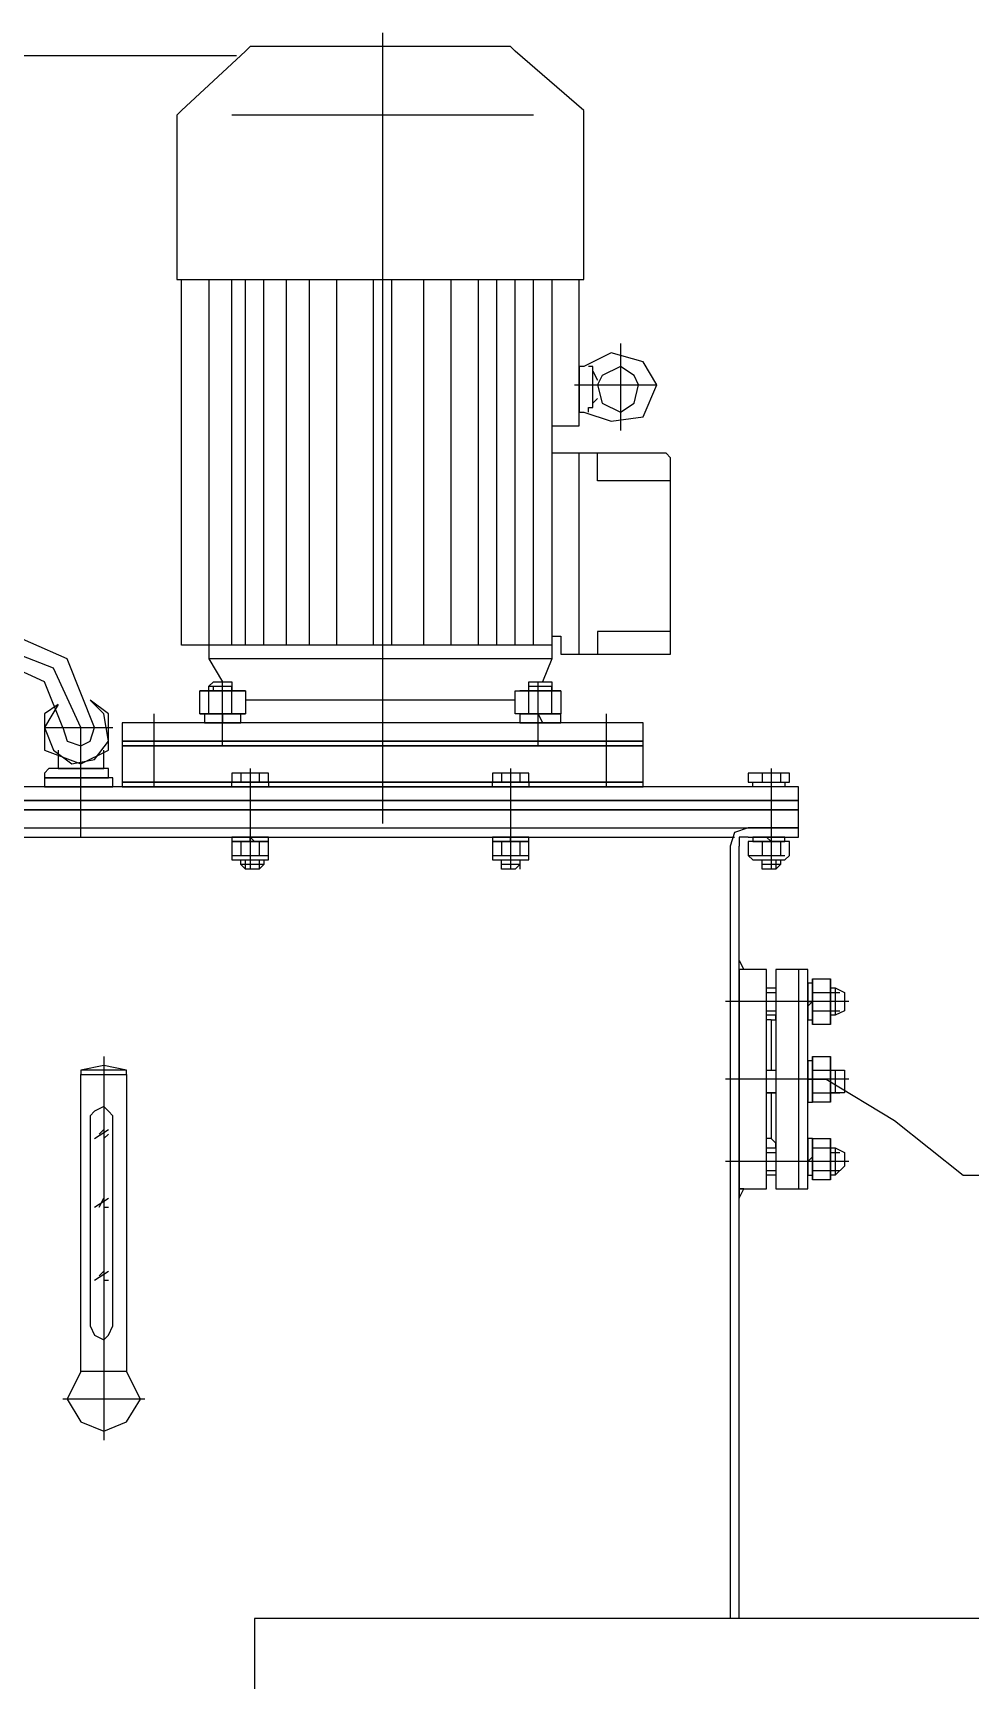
# Model space of a CAD drawing. Header units: inches. Extents: x -65 to 4788, y -4676 to 3369.
# Drawn here: x 1354 to 1680, y -368 to 206 of the extents above; entities that cross this region are included whole.
import ezdxf

# ---------------------------------------------------------------- set-up
doc = ezdxf.new("R2010")
doc.units = ezdxf.units.IN
doc.header["$MEASUREMENT"] = 0
doc.layers.get('0').update_dxf_attribs({"color": 250, "linetype": 'CONTINUOUS', "lineweight": 100})

msp = doc.modelspace()

# ---------------------------------------------------------------- linework, layer by layer
at = {"color": 0, "lineweight": -2}
for points in [[(1521.89, 200), (1520.29, 201.6), (1429.44, 201.6), (1427.85, 200), (1405.54, 179.28), (1403.94, 177.69), (1403.94, 120.31), (1545.8, 120.31), (1545.8, 177.69), (1545.8, 179.28)], [(1475.67, 206.38), (1475.67, -69.36)], [(1424.66, 198.41), (222.89, 198.41)], [(1424.66, 198.41), (1424.66, 198.41)], [(1545.8, 179.28), (1521.89, 200)], [(1528.26, 177.69), (1423.07, 177.69)], [(1405.54, -7.2), (1405.54, 120.31)], [(1415.1, 120.31), (1415.1, -11.98), (1419.88, -19.95)], [(1423.07, -7.2), (1423.07, 120.31)], [(1427.85, -7.2), (1427.85, 120.31)], [(1434.23, -7.2), (1434.23, 120.31)], [(1442.19, -7.2), (1442.19, 120.31)], [(1450.16, -7.2), (1450.16, 120.31)], [(1459.73, -7.2), (1459.73, 120.31)], [(1472.48, -7.2), (1472.48, 120.31)], [(1478.85, -7.2), (1478.85, 120.31)], [(1490.01, -7.2), (1490.01, 120.31)], [(1499.57, -7.2), (1499.57, 120.31)], [(1509.14, -7.2), (1509.14, 120.31)], [(1515.51, -7.2), (1515.51, 120.31)], [(1521.89, -7.2), (1521.89, 120.31)], [(1528.26, -7.2), (1528.26, 120.31)], [(1534.64, 120.31), (1534.64, -11.98), (1531.45, -19.95)], [(1534.64, 69.3), (1544.2, 69.3), (1544.2, 120.31)], [(1558.55, 97.99), (1558.55, 67.71)], [(1545.8, 74.09), (1555.36, 70.9), (1566.52, 72.49), (1571.3, 83.65), (1566.52, 91.62), (1555.36, 94.81), (1545.8, 90.03)], [(1545.8, 90.03), (1544.2, 90.03)], [(1544.2, 90.03), (1544.2, 90.03)], [(1544.2, 90.03), (1544.2, 75.68)], [(1545.8, 90.03), (1545.8, 90.03)], [(1548.98, 90.03), (1547.39, 90.03)], [(1547.39, 90.03), (1547.39, 90.03)], [(1548.98, 75.68), (1548.98, 90.03)], [(1548.98, 88.43), (1550.58, 85.24)], [(1564.92, 83.65), (1563.33, 86.84), (1558.55, 90.03), (1552.17, 86.84), (1550.58, 83.65), (1552.17, 77.27), (1558.55, 74.09), (1563.33, 77.27), (1564.92, 83.65)], [(1542.61, 83.65), (1571.3, 83.65)], [(1544.2, 75.68), (1544.2, 74.09)], [(1547.39, 74.09), (1547.39, 75.68)], [(1547.39, 75.68), (1548.98, 75.68), (1548.98, 75.68)], [(1548.98, 77.27), (1550.58, 78.87)], [(1544.2, 74.09), (1545.8, 74.09), (1545.8, 74.09)], [(1574.48, 59.74), (1534.64, 59.74)], [(1544.2, -10.39), (1544.2, 59.74)], [(1576.08, 50.18), (1550.58, 50.18), (1550.58, 59.74)], [(1576.08, 56.55), (1576.08, 58.15), (1574.48, 59.74)], [(1576.08, -7.2), (1576.08, 56.55)], [(1375.25, -35.89), (1365.69, -11.98), (1340.19, -0.82)], [(1534.64, -4.01), (1537.83, -4.01), (1537.83, -10.39), (1574.48, -10.39)], [(1576.08, -2.42), (1550.58, -2.42), (1550.58, -10.39)], [(1370.47, -35.89), (1360.91, -15.17), (1340.19, -7.2)], [(1534.64, -7.2), (1405.54, -7.2)], [(1574.48, -10.39), (1576.08, -10.39), (1576.08, -7.2)], [(1364.1, -35.89), (1357.72, -19.95), (1340.19, -11.98)], [(1534.64, -11.98), (1415.1, -11.98)], [(1415.1, -23.14), (1415.1, -21.54), (1416.69, -19.95), (1423.07, -19.95), (1423.07, -21.54), (1423.07, -23.14)], [(1415.1, -21.54), (1423.07, -21.54)], [(1416.69, -23.14), (1416.69, -21.54)], [(1419.88, -42.26), (1419.88, -19.95)], [(1423.07, -23.14), (1423.07, -21.54)], [(1526.67, -23.14), (1526.67, -21.54), (1526.67, -19.95), (1534.64, -19.95), (1534.64, -21.54), (1534.64, -23.14)], [(1526.67, -21.54), (1534.64, -21.54)], [(1526.67, -23.14), (1526.67, -21.54)], [(1529.86, -42.26), (1529.86, -19.95)], [(1534.64, -23.14), (1534.64, -21.54)], [(1362.5, -27.92), (1357.72, -31.11), (1357.72, -43.86), (1370.47, -48.64), (1380.03, -43.86), (1380.03, -31.11), (1373.66, -26.33)], [(1362.5, -27.92), (1357.72, -35.89), (1360.91, -43.86), (1367.28, -48.64), (1375.25, -47.05), (1380.03, -40.67), (1378.44, -31.11), (1373.66, -26.33)], [(1427.85, -23.14), (1427.85, -31.11), (1426.26, -31.11), (1413.51, -31.11), (1411.91, -31.11), (1411.91, -23.14), (1427.85, -23.14)], [(1415.1, -23.14), (1411.91, -23.14)], [(1423.07, -23.14), (1415.1, -23.14)], [(1415.1, -31.11), (1415.1, -23.14)], [(1427.85, -23.14), (1423.07, -23.14)], [(1423.07, -31.11), (1423.07, -23.14)], [(1521.89, -26.33), (1427.85, -26.33)], [(1537.83, -23.14), (1537.83, -31.11), (1537.83, -31.11), (1523.48, -31.11), (1521.89, -31.11), (1521.89, -23.14), (1537.83, -23.14)], [(1526.67, -23.14), (1523.48, -23.14)], [(1534.64, -23.14), (1526.67, -23.14)], [(1526.67, -31.11), (1526.67, -23.14)], [(1537.83, -23.14), (1534.64, -23.14)], [(1534.64, -31.11), (1534.64, -23.14)], [(1384.82, -40.67), (1566.52, -40.67), (1566.52, -34.3), (1384.82, -34.3), (1384.82, -40.67)], [(1395.97, -56.61), (1395.97, -31.11)], [(1411.91, -31.11), (1415.1, -31.11), (1423.07, -31.11), (1427.85, -31.11)], [(1413.51, -34.3), (1426.26, -34.3), (1426.26, -31.11), (1413.51, -31.11), (1413.51, -34.3)], [(1419.88, -31.11), (1419.88, -34.3)], [(1419.88, -34.3), (1419.88, -31.11)], [(1523.48, -31.11), (1526.67, -31.11), (1534.64, -31.11), (1537.83, -31.11)], [(1523.48, -34.3), (1537.83, -34.3), (1537.83, -31.11), (1523.48, -31.11), (1523.48, -34.3)], [(1529.86, -31.11), (1531.45, -34.3)], [(1529.86, -34.3), (1529.86, -31.11)], [(1553.76, -56.61), (1553.76, -31.11)], [(1357.72, -35.89), (1381.63, -35.89)], [(1364.1, -35.89), (1365.69, -40.67), (1370.47, -42.26), (1373.66, -40.67), (1375.25, -35.89)], [(1370.47, -74.14), (1370.47, -35.89)], [(1362.5, -43.86), (1362.5, -50.23), (1378.44, -50.23), (1378.44, -43.86)], [(1384.82, -42.26), (1566.52, -42.26), (1566.52, -40.67), (1384.82, -40.67), (1384.82, -42.26)], [(1384.82, -55.02), (1566.52, -55.02), (1566.52, -42.26), (1384.82, -42.26), (1384.82, -55.02)], [(1360.91, -50.23), (1359.31, -50.23), (1357.72, -51.83)], [(1378.44, -50.23), (1360.91, -50.23)], [(1380.03, -51.83), (1380.03, -50.23), (1378.44, -50.23)], [(1429.44, -50.23), (1429.44, -85.3)], [(1520.29, -50.23), (1520.29, -85.3)], [(1611.14, -50.23), (1611.14, -85.3)], [(1329.03, -61.39), (1620.71, -61.39), (1620.71, -56.61), (1329.03, -56.61), (1329.03, -61.39)], [(1357.72, -51.83), (1357.72, -53.42), (1380.03, -53.42)], [(1357.72, -56.61), (1381.63, -56.61), (1381.63, -53.42), (1357.72, -53.42), (1357.72, -56.61)], [(1380.03, -53.42), (1380.03, -51.83)], [(1384.82, -56.61), (1566.52, -56.61), (1566.52, -55.02), (1384.82, -55.02), (1384.82, -56.61)], [(1423.07, -51.83), (1423.07, -55.02), (1435.82, -55.02), (1435.82, -51.83), (1423.07, -51.83), (1423.07, -51.83)], [(1435.82, -51.83), (1423.07, -51.83)], [(1435.82, -55.02), (1435.82, -56.61), (1423.07, -56.61), (1423.07, -55.02)], [(1426.26, -51.83), (1426.26, -55.02)], [(1432.63, -51.83), (1432.63, -55.02)], [(1526.67, -51.83), (1513.92, -51.83)], [(1513.92, -51.83), (1513.92, -55.02), (1526.67, -55.02), (1526.67, -51.83), (1513.92, -51.83)], [(1526.67, -55.02), (1526.67, -56.61), (1513.92, -56.61), (1513.92, -55.02)], [(1517.11, -51.83), (1517.11, -55.02)], [(1523.48, -51.83), (1523.48, -55.02)], [(1615.93, -51.83), (1603.17, -51.83)], [(1603.17, -51.83), (1603.17, -55.02), (1617.52, -55.02), (1617.52, -51.83), (1603.17, -51.83)], [(1615.93, -55.02), (1615.93, -56.61), (1604.77, -56.61), (1604.77, -55.02)], [(1607.96, -51.83), (1607.96, -55.02)], [(1614.33, -51.83), (1614.33, -55.02)], [(1136.17, -64.58), (1620.71, -64.58), (1620.71, -61.39), (1136.17, -61.39), (1136.17, -64.58)], [(1136.17, -70.95), (1620.71, -70.95), (1620.71, -64.58), (1136.17, -64.58), (1136.17, -70.95)], [(1158.49, -74.14), (1598.39, -74.14)], [(1423.07, -75.74), (1435.82, -75.74), (1435.82, -74.14), (1423.07, -74.14), (1423.07, -75.74)], [(1429.44, -74.14), (1431.04, -75.74)], [(1429.44, -75.74), (1429.44, -74.14)], [(1513.92, -75.74), (1526.67, -75.74), (1526.67, -74.14), (1513.92, -74.14), (1513.92, -75.74)], [(1520.29, -74.14), (1520.29, -75.74)], [(1520.29, -75.74), (1520.29, -74.14)], [(1603.17, -70.95), (1598.39, -72.55), (1596.8, -77.33)], [(1603.17, -74.14), (1599.99, -74.14), (1599.99, -77.33)], [(1603.17, -74.14), (1620.71, -74.14), (1620.71, -70.95), (1603.17, -70.95)], [(1604.77, -75.74), (1615.93, -75.74), (1615.93, -74.14), (1604.77, -74.14), (1604.77, -75.74)], [(1611.14, -75.74), (1609.55, -74.14)], [(1611.14, -74.14), (1611.14, -75.74)], [(1435.82, -80.52), (1435.82, -75.74), (1423.07, -75.74), (1423.07, -82.11), (1435.82, -82.11), (1435.82, -80.52)], [(1435.82, -75.74), (1423.07, -75.74)], [(1426.26, -75.74), (1426.26, -80.52)], [(1432.63, -75.74), (1432.63, -80.52)], [(1526.67, -80.52), (1526.67, -75.74), (1513.92, -75.74), (1513.92, -80.52), (1513.92, -82.11), (1526.67, -82.11), (1526.67, -80.52)], [(1526.67, -75.74), (1513.92, -75.74)], [(1517.11, -75.74), (1517.11, -80.52)], [(1523.48, -75.74), (1523.48, -80.52)], [(1596.8, -77.33), (1596.8, -346.69)], [(1599.99, -346.69), (1599.99, -77.33)], [(1617.52, -80.52), (1617.52, -75.74), (1603.17, -75.74), (1603.17, -80.52), (1604.77, -82.11), (1615.93, -82.11), (1617.52, -80.52)], [(1615.93, -75.74), (1603.17, -75.74)], [(1607.96, -75.74), (1607.96, -80.52)], [(1614.33, -75.74), (1614.33, -80.52)], [(1423.07, -80.52), (1426.26, -80.52)], [(1426.26, -80.52), (1432.63, -80.52)], [(1434.23, -82.11), (1434.23, -83.71), (1432.63, -85.3), (1427.85, -85.3), (1426.26, -83.71), (1426.26, -82.11)], [(1434.23, -83.71), (1426.26, -83.71)], [(1427.85, -85.3), (1427.85, -82.11)], [(1432.63, -80.52), (1435.82, -80.52)], [(1432.63, -82.11), (1432.63, -85.3)], [(1513.92, -80.52), (1517.11, -80.52)], [(1517.11, -80.52), (1523.48, -80.52)], [(1523.48, -82.11), (1523.48, -83.71), (1521.89, -85.3), (1517.11, -85.3), (1517.11, -83.71), (1517.11, -82.11)], [(1517.11, -85.3), (1517.11, -82.11)], [(1523.48, -83.71), (1517.11, -83.71)], [(1523.48, -80.52), (1526.67, -80.52)], [(1523.48, -82.11), (1523.48, -85.3)], [(1603.17, -80.52), (1607.96, -80.52)], [(1607.96, -80.52), (1614.33, -80.52)], [(1614.33, -82.11), (1614.33, -83.71), (1612.74, -85.3), (1607.96, -85.3), (1607.96, -83.71), (1607.96, -82.11)], [(1607.96, -85.3), (1607.96, -82.11)], [(1614.33, -83.71), (1607.96, -83.71)], [(1612.74, -82.11), (1612.74, -85.3)], [(1614.33, -80.52), (1615.93, -80.52)], [(1599.99, -117.18), (1601.58, -120.36), (1599.99, -120.36), (1599.99, -117.18)], [(1599.99, -196.87), (1609.55, -196.87), (1609.55, -120.36), (1599.99, -120.36), (1599.99, -196.87)], [(1612.74, -196.87), (1623.89, -196.87), (1623.89, -120.36), (1612.74, -120.36), (1612.74, -196.87)], [(1620.71, -120.36), (1620.71, -196.87)], [(1623.89, -137.9), (1625.49, -137.9), (1625.49, -125.15), (1623.89, -125.15), (1623.89, -137.9)], [(1625.49, -123.55), (1625.49, -139.49)], [(1631.86, -139.49), (1625.49, -139.49), (1625.49, -123.55), (1631.86, -123.55), (1631.86, -139.49)], [(1631.86, -128.33), (1631.86, -123.55)], [(1638.24, -131.52), (1595.21, -131.52)], [(1609.55, -126.74), (1612.74, -126.74)], [(1609.55, -128.33), (1612.74, -128.33)], [(1625.49, -131.52), (1623.89, -133.11)], [(1623.89, -131.52), (1625.49, -131.52)], [(1625.49, -128.33), (1631.86, -128.33)], [(1631.86, -126.74), (1633.46, -126.74), (1636.65, -128.33), (1636.65, -134.71), (1633.46, -136.3), (1631.86, -136.3)], [(1631.86, -134.71), (1631.86, -128.33)], [(1631.86, -128.33), (1635.05, -128.33)], [(1633.46, -126.74), (1633.46, -136.3)], [(1609.55, -134.71), (1612.74, -134.71)], [(1612.74, -136.3), (1609.55, -136.3)], [(1611.14, -137.9), (1609.55, -137.9)], [(1611.14, -137.9), (1612.74, -137.9), (1612.74, -136.3)], [(1611.14, -137.9), (1611.14, -155.43)], [(1625.49, -134.71), (1631.86, -134.71)], [(1631.86, -139.49), (1631.86, -134.71)], [(1631.86, -134.71), (1635.05, -134.71)], [(1386.41, -155.43), (1378.44, -153.83), (1370.47, -155.43)], [(1378.44, -150.65), (1378.44, -284.53)], [(1623.89, -166.59), (1625.49, -166.59), (1625.49, -152.24), (1623.89, -152.24), (1623.89, -166.59)], [(1625.49, -150.65), (1625.49, -166.59)], [(1631.86, -166.59), (1625.49, -166.59), (1625.49, -150.65), (1631.86, -150.65), (1631.86, -166.59)], [(1631.86, -155.43), (1631.86, -150.65)], [(1370.47, -157.02), (1386.41, -157.02), (1386.41, -155.43), (1370.47, -155.43), (1370.47, -157.02)], [(1370.47, -260.62), (1370.47, -157.02), (1386.41, -157.02)], [(1386.41, -157.02), (1386.41, -260.62)], [(1638.24, -158.62), (1595.21, -158.62)], [(1609.55, -155.43), (1612.74, -155.43)], [(1609.55, -155.43), (1612.74, -155.43)], [(1623.89, -158.62), (1625.49, -158.62)], [(1625.49, -158.62), (1623.89, -158.62)], [(1623.89, -158.62), (1630.27, -158.62), (1654.18, -172.96)], [(1625.49, -155.43), (1631.86, -155.43)], [(1631.86, -155.43), (1635.05, -155.43)], [(1631.86, -163.4), (1631.86, -155.43)], [(1631.86, -155.43), (1633.46, -155.43), (1636.65, -155.43), (1636.65, -163.4), (1633.46, -163.4), (1631.86, -163.4)], [(1633.46, -155.43), (1633.46, -163.4)], [(1609.55, -163.4), (1612.74, -163.4)], [(1612.74, -163.4), (1609.55, -163.4)], [(1611.14, -163.4), (1611.14, -179.34)], [(1625.49, -163.4), (1631.86, -163.4)], [(1631.86, -163.4), (1635.05, -163.4)], [(1631.86, -166.59), (1631.86, -163.4)], [(1381.63, -171.37), (1380.03, -169.77), (1378.44, -168.18), (1375.25, -169.77), (1373.66, -171.37)], [(1373.66, -171.37), (1373.66, -244.68)], [(1381.63, -244.68), (1381.63, -171.37)], [(1375.25, -179.34), (1380.03, -176.15)], [(1376.85, -177.74), (1378.44, -176.15)], [(1378.44, -179.34), (1380.03, -177.74)], [(1654.18, -172.96), (1678.09, -192.09), (1708.37, -192.09), (1732.28, -172.96)], [(1611.14, -179.34), (1609.55, -179.34)], [(1609.55, -182.52), (1612.74, -182.52)], [(1612.74, -182.52), (1612.74, -180.93), (1611.14, -179.34)], [(1623.89, -192.09), (1625.49, -192.09), (1625.49, -179.34), (1623.89, -179.34), (1623.89, -192.09)], [(1625.49, -179.34), (1625.49, -193.68)], [(1631.86, -193.68), (1625.49, -193.68), (1625.49, -179.34), (1631.86, -179.34), (1631.86, -193.68)], [(1625.49, -182.52), (1631.86, -182.52)], [(1631.86, -182.52), (1631.86, -179.34)], [(1631.86, -190.49), (1631.86, -182.52)], [(1631.86, -182.52), (1633.46, -182.52), (1636.65, -184.12), (1636.65, -188.9), (1633.46, -192.09), (1631.86, -192.09)], [(1633.46, -182.52), (1633.46, -192.09)], [(1638.24, -187.31), (1595.21, -187.31)], [(1609.55, -184.12), (1612.74, -184.12)], [(1623.89, -187.31), (1625.49, -185.71)], [(1625.49, -187.31), (1623.89, -187.31)], [(1631.86, -184.12), (1635.05, -184.12)], [(1609.55, -190.49), (1612.74, -190.49)], [(1612.74, -192.09), (1609.55, -192.09)], [(1625.49, -190.49), (1631.86, -190.49)], [(1631.86, -193.68), (1631.86, -190.49)], [(1631.86, -190.49), (1635.05, -190.49)], [(1375.25, -203.24), (1380.03, -200.06)], [(1376.85, -203.24), (1378.44, -200.06)], [(1599.99, -200.06), (1601.58, -196.87), (1599.99, -196.87), (1599.99, -200.06)], [(1378.44, -203.24), (1380.03, -203.24)], [(1375.25, -228.75), (1380.03, -225.56)], [(1376.85, -227.15), (1378.44, -225.56)], [(1378.44, -228.75), (1380.03, -228.75)], [(1373.66, -244.68), (1375.25, -247.87), (1378.44, -249.47), (1380.03, -247.87), (1381.63, -244.68)], [(1370.47, -260.62), (1365.69, -270.19), (1370.47, -278.16), (1378.44, -281.34), (1386.41, -278.16), (1391.19, -270.19), (1386.41, -260.62)], [(1386.41, -260.62), (1370.47, -260.62)], [(1370.47, -260.62), (1370.47, -260.62), (1370.47, -260.62)], [(1386.41, -260.62), (1370.47, -260.62)], [(1386.41, -260.62), (1386.41, -260.62), (1386.41, -260.62)], [(1392.79, -270.19), (1364.1, -270.19)], [(1804, -346.69), (1431.04, -346.69), (1431.04, -346.69), (1431.04, -502.89), (1804, -502.89)]]:
    msp.add_lwpolyline(points, dxfattribs=at)

doc.saveas('drawing.dxf')
